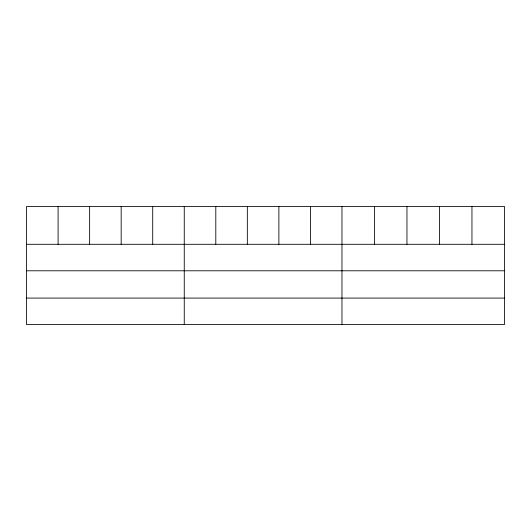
<?xml version="1.0" encoding="UTF-8"?>
<svg xmlns="http://www.w3.org/2000/svg" width="531" height="531" viewBox="0 0 531 531"><rect width="100%" height="100%" fill="white"/><g stroke="black" fill="none" stroke-linecap="round" stroke-linejoin="round"><path stroke-width="0.8" d="M504.45 270.79L504.45 206.426L26.55 206.426L26.55 324.574L504.45 324.574L504.45 270.79L26.55 270.79M26.55 244.3L504.45 244.3M26.55 298.083L504.45 298.083M471.953 206.426L471.953 244.3M439.456 206.426L439.456 244.3M406.958 206.426L406.958 244.3M374.461 206.426L374.461 244.3M341.964 206.426L341.964 324.574M310.423 206.426L310.423 244.3M278.881 206.426L278.881 244.3M247.34 206.426L247.34 244.3M215.798 206.426L215.798 244.3M184.257 206.426L184.257 324.574M152.716 206.426L152.716 244.3M121.174 206.426L121.174 244.3M89.633 206.426L89.633 244.3M58.091 206.426L58.091 244.3"/></g></svg>
